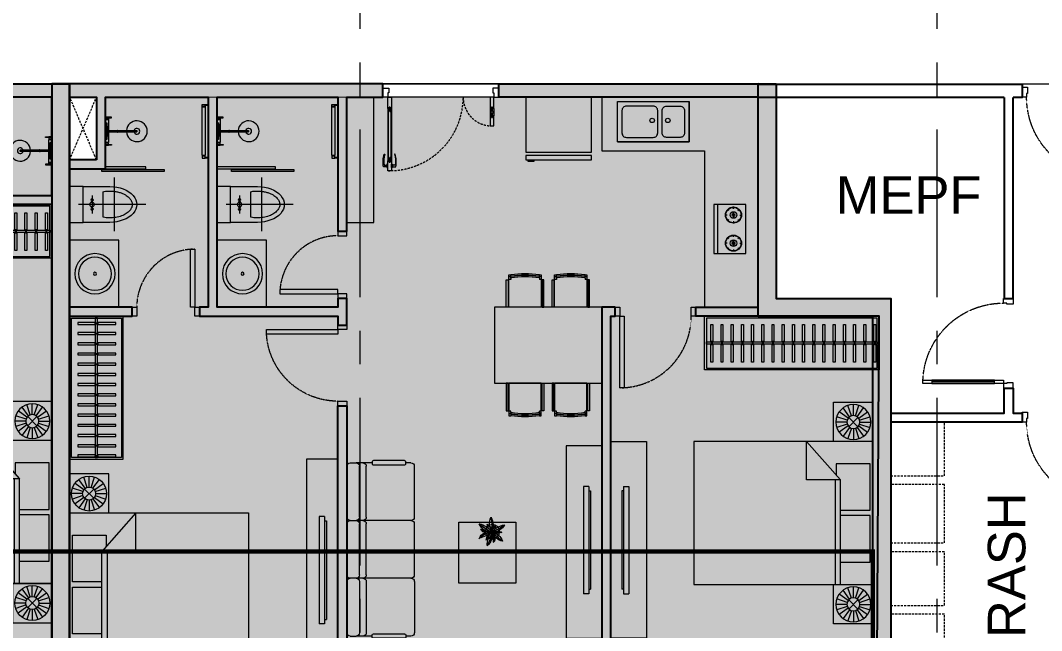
# Model space of a CAD drawing. Header units: millimetres. Extents: x -100356 to 314685, y 446 to 1273965.
# Drawn here: x 53941 to 65358, y 817353 to 824177 of the extents above; entities that cross this region are included whole.
import ezdxf

# ---------------------------------------------------------------- set-up
doc = ezdxf.new("R2010")
doc.units = ezdxf.units.MM
for name, pattern in [('20180221 BF$0$Core - tb$0$HIDDEN', [0.375, 0.25, -0.125]), ('A1 - dp$0$DASHED2', [0.375, 0.25, -0.125]), ('A1 - dp$0$HIDDEN', [0.375, 0.25, -0.125]), ('CENTER', [2, 1.25, -0.25, 0.25, -0.25]), ('Core - tb$0$HIDDEN', [0.375, 0.25, -0.125]), ('Dash', [6, 3, -3]), ('gf$0$CENTER2', [28.575, 19.05, -3.175, 3.175, -3.175]), ('gf$0$Kume - Grid Line', [10.5, 6, -1.25, 2, -1.25])]:
    doc.linetypes.add(name, pattern=pattern)
for name, color, linetype, lineweight in [('20180221 BF$0$TUONG 2', 2, 'Continuous', 25), ('20180330-Ascent Plaza-TP-Ban ve so bo$0$KÍNH', 150, 'Continuous', 9), ('@ color hatch', 7, 'Continuous', 13), ('A.Concrete', 7, 'Continuous', 25), ('A1 - dp$0$A.HACH 250', 250, 'Continuous', 5), ('A1 - dp$0$CUA', 5, 'Continuous', 9), ('A1 - dp$0$FURNITURE', 8, 'Continuous', 5), ('A1 - dp$0$TUONG 2', 2, 'Continuous', 25), ('Core - tb$0$A.Thin', 8, 'Continuous', 13), ('Core - tb$0$A.Wall', 2, 'Continuous', 25), ('Core - tb$0$CUA', 5, 'Continuous', 9), ('gf$0$A.Axis', 251, 'gf$0$CENTER2', 13), ('Hatch-wall', 251, 'Continuous', 5), ('LGI', 250, 'CENTER', 9), ('luoicot', 30, 'Continuous', 13), ('setback', 1, 'Continuous', 13), ('TEXT', 6, 'Continuous', 20), ('TXT', 1, 'Continuous', 25)]:
    doc.layers.add(name, color=color, linetype=linetype, lineweight=lineweight)
doc.styles.add('arial_eng', font='ARIALNI.TTF')
doc.styles.add('VnArial', font='Font - TrueType - Arial.ttf')

# ---------------------------------------------------------------- blocks, each defined once
blk = doc.blocks.new('A1 - dp$0$Bed 1600')
at = {"linetype": 'Continuous'}
for p, q in [((2, -80), (2, 0)), ((2, 0), (66, 0)), ((66, 0), (66, -80)), ((12, -1.2), (32.8, -1.2)), ((12, -14.4), (12, -1.2)), ((32.8, -1.2), (32.8, -14.4)), ((35.2, -1.2), (56, -1.2)), ((35.2, -14.4), (35.2, -1.2)), ((56, -1.2), (56, -16.4)), ((2, -14.4), (48.8, -14.4)), ((48.8, -16.8), (2, -16.8)), ((66, -29.6), (48.8, -14.4)), ((48.8, -14.4), (48.8, -29.6)), ((56, -16.4), (50.8, -16.4)), ((48.8, -29.6), (66, -29.6)), ((66, -80), (2, -80))]:
    blk.add_line(p, q, dxfattribs=at)
blk = doc.blocks.new('A1 - dp$0$tab')
for p, q in [((439, 0), (0, 0)), ((0, 0), (0, -439)), ((439, -439), (439, 0)), ((158, -179), (60, -108)), ((174, -163), (103, -65)), ((195, -153), (157, -37)), ((217, -149), (217, -27)), ((240, -153), (278, -37)), ((260, -163), (332, -65)), ((277, -179), (375, -108)), ((144, -222), (22, -222)), ((148, -200), (32, -162)), ((166, -171), (269, -274)), ((269, -171), (166, -274)), ((287, -200), (403, -162)), ((291, -222), (412, -222)), ((148, -245), (32, -283)), ((158, -265), (60, -337)), ((174, -282), (103, -380)), ((195, -292), (157, -408)), ((217, -296), (217, -418)), ((217, -296), (217, -418)), ((240, -292), (278, -408)), ((260, -282), (332, -380)), ((277, -265), (375, -337)), ((287, -245), (403, -283)), ((0, -439), (439, -439))]:
    blk.add_line(p, q)
for radius in [195, 73.2]:
    blk.add_circle((217, -222), radius)
blk = doc.blocks.new('*U271')
for points in [[(0, 600), (0, 0), (1850, 0), (1850, 600)], [(1830, 580), (1830, 20), (20, 20), (20, 580)]]:
    blk.add_lwpolyline(points, close=True)
at = {"ltscale": 6}
for points in [[(91, 313), (91, 515), (69, 515), (69, 313)], [(205, 313), (205, 515), (183, 515), (183, 313)], [(319, 313), (319, 515), (297, 515), (297, 313)], [(433, 313), (433, 515), (411, 515), (411, 313)], [(547, 313), (547, 515), (525, 515), (525, 313)], [(661, 313), (661, 515), (639, 515), (639, 313)], [(775, 313), (775, 515), (753, 515), (753, 313)], [(889, 313), (889, 515), (867, 515), (867, 313)], [(1003, 313), (1003, 515), (981, 515), (981, 313)], [(1117, 313), (1117, 515), (1095, 515), (1095, 313)], [(1231, 313), (1231, 515), (1209, 515), (1209, 313)], [(1345, 313), (1345, 515), (1323, 515), (1323, 313)], [(1459, 313), (1459, 515), (1437, 515), (1437, 313)], [(1573, 313), (1573, 515), (1551, 515), (1551, 313)], [(1687, 313), (1687, 515), (1665, 515), (1665, 313)], [(1801, 313), (1801, 515), (1779, 515), (1779, 313)], [(69, 287), (69, 92), (91, 92), (91, 287)], [(183, 287), (183, 92), (205, 92), (205, 287)], [(297, 287), (297, 92), (319, 92), (319, 287)], [(411, 287), (411, 92), (433, 92), (433, 287)], [(525, 287), (525, 92), (547, 92), (547, 287)], [(639, 287), (639, 92), (661, 92), (661, 287)], [(753, 287), (753, 92), (775, 92), (775, 287)], [(867, 287), (867, 92), (889, 92), (889, 287)], [(981, 287), (981, 92), (1003, 92), (1003, 287)], [(1095, 287), (1095, 92), (1117, 92), (1117, 287)], [(1209, 287), (1209, 92), (1231, 92), (1231, 287)], [(1323, 287), (1323, 92), (1345, 92), (1345, 287)], [(1437, 287), (1437, 92), (1459, 92), (1459, 287)], [(1551, 287), (1551, 92), (1573, 92), (1573, 287)], [(1665, 287), (1665, 92), (1687, 92), (1687, 287)], [(1779, 287), (1779, 92), (1801, 92), (1801, 287)]]:
    blk.add_lwpolyline(points, dxfattribs=at)
for points in [[(1830, 287), (1830, 313), (20, 313), (20, 287)], [(83, 319), (78, 319), (78, 280), (83, 280)], [(197, 319), (192, 319), (192, 280), (197, 280)], [(311, 319), (306, 319), (306, 280), (311, 280)], [(425, 319), (420, 319), (420, 280), (425, 280)], [(539, 319), (534, 319), (534, 280), (539, 280)], [(653, 319), (648, 319), (648, 280), (653, 280)], [(767, 319), (762, 319), (762, 280), (767, 280)], [(881, 319), (876, 319), (876, 280), (881, 280)], [(995, 319), (990, 319), (990, 280), (995, 280)], [(1109, 319), (1104, 319), (1104, 280), (1109, 280)], [(1223, 319), (1218, 319), (1218, 280), (1223, 280)], [(1337, 319), (1332, 319), (1332, 280), (1337, 280)], [(1451, 319), (1446, 319), (1446, 280), (1451, 280)], [(1565, 319), (1560, 319), (1560, 280), (1565, 280)], [(1679, 319), (1674, 319), (1674, 280), (1679, 280)], [(1793, 319), (1788, 319), (1788, 280), (1793, 280)]]:
    blk.add_lwpolyline(points, close=True, dxfattribs=at)
blk = doc.blocks.new('B1 - tb$0$A$C588A0D6B')
for p, q in [((-122, -38), (123, -38)), ((-122, -59), (-122, -38)), ((123, -59), (-122, -59)), ((-11, -64), (-11, -211)), ((9, -65), (9, -211)), ((123, -38), (123, -59)), ((9, -211), (-11, -211)), ((9, -220), (-11, -220)), ((-11, -220), (-11, -507)), ((9, -220), (9, -507)), ((9, -507), (-11, -507))]:
    blk.add_line(p, q)
for points in [[(-178, -37), (-208, -37), (-208, -82), (-178, -82)], [(-208, -37), (-197, -37), (-197, -129), (-208, -129)], [(179, -37), (208, -37), (208, -82), (179, -82)], [(208, -37), (198, -37), (198, -129), (208, -129)]]:
    blk.add_lwpolyline(points, close=True)
blk.add_lwpolyline([(-11, -82), (-171, -82), (-171, -38), (172, -38), (172, -82), (9, -82)])
for centre, radius, start, end in [((0, 431), 505, 255.9943, 268.6524), ((0, 0), 65.5, 243.6552, 296.3448), ((0, 431), 505, 271.0236, 284.0057), ((-8, -215), 5.39, 127.2582, 232.7418), ((6, -215), 5.39, 307.2582, 52.7418), ((-1, -507), 155, 93.8501, 86.1499), ((-1, -507), 43, 104.0595, 75.9405)]:
    blk.add_arc(centre, radius, start, end)
blk = doc.blocks.new('1B2')
at = {"layer": '@ color hatch', "ltscale": 0.5}
h = blk.add_hatch(color=231, dxfattribs=at)
h.dxf.hatch_style = 1
h.paths.add_polyline_path([(0, 50), (600, 50), (600, 46), (2603, 50), (2600, -350), (3400, -350), (3400, 50), (4475, 50), (4475, -500), (4775, -500), (4775, 50), (7725, 50), (7725, -6900), (4775, -6900), (4775, -6200), (4775, -6200), (4775, -6200), (0, -6200)])
h.paths.add_polyline_path([(4475, -6400), (0, -6400), (0, -7500), (4475, -7500)])
h.paths.add_polyline_path([(4775, -7100), (7725, -7100), (7725, -7500), (4775, -7500)])
at = {"layer": 'Hatch-wall', "ltscale": 0.5}
h = blk.add_hatch(color=256, dxfattribs=at)
h.dxf.hatch_style = 1
h.paths.add_polyline_path([(0, -6250), (0, -7500), (-200, -7500), (-200, 200), (1000, 200), (1000, 50), (600, 50), (600, 50), (0, 50), (0, -6050)])
h.paths.add_polyline_path([(4775, 200), (7925, 200), (7925, -7500), (7725, -7500), (7725, -7100), (7325, -7100), (7325, -6900), (7725, -6900), (7725, -1150), (5875, -1150), (5875, -2050), (4775, -2050), (4775, -2050), (4775, -2150), (4675, -2150), (4675, -2050), (3600, -2050), (3600, -1450), (2600, -1450), (2600, -1150), (2700, -1150), (2700, -1350), (3700, -1350), (3700, -1950), (5775, -1950), (5775, -1050), (7725, -1050), (7725, 50), (4775, 50)])
h.paths.add_polyline_path([(4475, 200), (2300, 200), (2300, 50), (2600, 50), (2600, -400), (2700, -400), (2700, -350), (3400, -350), (3400, 50), (4475, 50)])
h.paths.add_polyline_path([(3300, -250), (2700, -250), (2700, 50), (3300, 50)], flags=16)
h.paths.add_polyline_path([(4775, -3450), (4775, -3450), (4775, -6050), (4775, -6050), (4775, -6900), (5125, -6900), (5125, -7100), (4775, -7100), (4775, -7500), (4475, -7500), (4475, -6400), (4025, -6400), (4025, -6200), (4475, -6200), (4475, -6050), (4675, -6050), (4675, -3050), (4775, -3050)], flags=17)
h.paths.add_polyline_path([(3175, -6200), (2200, -6200), (2200, -6400), (3175, -6400)])
at = {"layer": '20180221 BF$0$TUONG 2', "ltscale": 0.5, "elevation": 0}
for points in [[(4775, 200), (7925, 200), (7925, -7500)], [(7725, -6900), (7725, -1150), (5875, -1150)], [(5775, -1050), (7725, -1050), (7725, 50), (4775, 50)]]:
    blk.add_lwpolyline(points, dxfattribs=at)
at = {"layer": '@ color hatch', "color": 250, "linetype": 'Dash', "ltscale": 10, "const_width": 10, "elevation": 0}
blk.add_lwpolyline([(0, 50), (600, 50), (600, 46), (2603, 50), (2600, -350), (3400, -350), (3400, 50), (4475, 50), (4475, -500), (4775, -500), (4775, 50), (7725, 50), (7725, -6900), (4775, -6900), (4775, -6200), (4775, -6200), (4775, -6200), (0, -6200)], close=True, dxfattribs=at)
at = {"layer": 'A1 - dp$0$TUONG 2', "ltscale": 0.5, "elevation": 0}
for points in [[(2300, 200), (7731, 200), (7925, 200)], [(7925, -7500), (7925, 200)], [(7925, -7500), (7925, 200)]]:
    blk.add_lwpolyline(points, dxfattribs=at)
at = {"layer": 'A1 - dp$0$FURNITURE', "extrusion": (2.97971e-18, -2.15412e-27, -1), "xscale": -0.7500000000000013, "yscale": 0.7500000000000013, "zscale": -0.7500000000000013, "rotation": 90}
blk.add_blockref('B1 - tb$0$A$C588A0D6B', (-7753, -550, 0), dxfattribs=at)
at = {"layer": 'A1 - dp$0$FURNITURE', "extrusion": (-6.05846e-28, -2.97971e-18, -1), "zscale": -1, "rotation": 180}
blk.add_blockref('*U271', (-5875, -1150, 0), dxfattribs=at)
at = {"layer": 'A1 - dp$0$FURNITURE', "extrusion": (0, 0, -1), "zscale": -1}
blk.add_blockref('A1 - dp$0$tab', (-7725, -3351, 0), dxfattribs=at)
at = {"layer": 'A1 - dp$0$FURNITURE', "extrusion": (0, 0, -1), "xscale": 24.99999062500353, "yscale": 24.99999062500353, "zscale": -24.99999062500353, "rotation": 90}
blk.add_blockref('A1 - dp$0$Bed 1600', (-7725, -5440, 0), dxfattribs=at)
at = {"layer": 'A1 - dp$0$FURNITURE', "rotation": 180}
blk.add_blockref('A1 - dp$0$tab', (7725, -5829, 0), dxfattribs=at)
at = {"layer": 'A1 - dp$0$FURNITURE', "style": 'arial_eng'}
blk.add_attdef('AC', (2566, -6475, 0), '', height=300, rotation=270, dxfattribs=at)
blk = doc.blocks.new('A1 - dp$0$sofa')
for p, q in [((0, -571), (0, 0)), ((38, 38), (104, 38)), ((282, 38), (104, 38)), ((141, -571), (141, 0)), ((217, -571), (217, 0)), ((716, 38), (658, 38)), ((754, -571), (754, 0)), ((0, -1217), (0, -646)), ((716, -608), (38, -608)), ((141, -646), (141, -1217)), ((217, -646), (217, -1217)), ((754, -646), (754, -1217)), ((38, -1255), (104, -1255)), ((716, -1255), (104, -1255)), ((0, -1292), (0, -1863)), ((141, -1292), (141, -1863)), ((217, -1292), (217, -1863)), ((754, -1292), (754, -1863)), ((38, -1901), (104, -1901)), ((282, -1901), (104, -1901)), ((716, -1901), (658, -1901))]:
    blk.add_line(p, q)
for points in [[(644, 61), (296, 61, 0.414214), (282, 47), (282, 28, 0.414214), (296, 14), (644, 14, 0.414214), (658, 28), (658, 47, 0.414214)], [(644, -1924), (296, -1924, -0.414214), (282, -1910), (282, -1891, -0.414214), (296, -1877), (644, -1877, -0.414214), (658, -1891), (658, -1910, -0.414214)]]:
    blk.add_lwpolyline(points, format="xyb", close=True)
blk.add_lwpolyline([(1890, -555), (1250, -555), (1250, -1235), (1890, -1235)], close=True)
blk.add_circle((1627, -1130), 80.6)
for centre, radius, start, end in [((38, 0), 37.7, 90, 180), ((104, 0), 37.7, 0, 90), ((179, 0), 37.7, 0, 90), ((716, 0), 37.7, 0, 90), ((38, -571), 37.7, 180, 270), ((104, -571), 37.7, 270, 0), ((179, -571), 37.7, 270, 0), ((716, -571), 37.7, 270, 0), ((38, -646), 37.7, 90, 180), ((104, -646), 37.7, 0, 90), ((179, -646), 37.7, 0, 90), ((716, -646), 37.7, 0, 90), ((1477, -1093), 150, 346.3603, 52.9474), ((1796, -981), 228, 178.2222, 197.8583), ((1223, -1180), 401, 8.0959, 30.7226), ((1582, -967), 167, 284.1284, 340.1468), ((1353, -1031), 283, 345.0604, 4.0737), ((2072, -1493), 575, 125.4464, 140.7382), ((1772, -1170), 150, 102.2423, 161.7321), ((1521, -1059), 124, 335.9893, 22.84), ((1594, -1056), 62.7, 334.5276, 48.0163), ((1589, -1013), 116, 199.4342, 287.4357), ((1402, -1395), 347, 51.5416, 77.1764), ((1623, -1280), 157, 94.4073, 156.4431), ((1435, -996), 226, 281.2486, 323.9899), ((1735, -1455), 348, 109.6318, 136.9416), ((1657, -878), 252, 226.1483, 260.3711), ((1544, -1172), 49.4, 77.3557, 164.3532), ((1570, -1231), 102, 81.6389, 135.6255), ((1786, -1860), 758, 106.3355, 112.415), ((1675, -1022), 118, 186.5073, 242.3609), ((1500, -1141), 121, 8.5552, 61.3289), ((1835, -910), 304, 204.7599, 224.6473), ((1549, -1147), 69.2, 281.4267, 10.9877), ((1508, -1124), 107, 301.9055, 355.1859), ((1044, -1193), 576, 350.24, 6.1148), ((1462, -1204), 173, 330.2411, 25.809), ((1771, -1215), 176, 150.7697, 151.9367), ((1796, -981), 228, 219.15, 261.389), ((1891, -1027), 289, 200.5138, 216.0242), ((1504, -1496), 388, 48.5745, 72.3842), ((1623, -1280), 157, 28.0484, 84.6491), ((1727, -2147), 1024, 89.91, 94.502), ((1686, -1227), 114, 66.7315, 107.3971), ((1675, -1004), 130, 272.4374, 295.2956), ((38, -1217), 37.7, 180, 270), ((38, -1292), 37.7, 90, 180), ((104, -1217), 37.7, 270, 0), ((104, -1292), 37.7, 0, 90), ((179, -1217), 37.7, 270, 0), ((179, -1292), 37.7, 0, 90), ((716, -1217), 37.7, 270, 0), ((716, -1292), 37.7, 0, 90), ((1247, -1065), 350, 334.6853, 342.4501), ((1771, -1215), 176, 174.3326, 205.2804), ((1669, -1151), 48.5, 222.8374, 256.9786), ((1609, -1189), 50.1, 349.1166, 38.9556), ((38, -1863), 37.7, 180, 270), ((104, -1863), 37.7, 270, 0), ((179, -1863), 37.7, 270, 0), ((716, -1863), 37.7, 270, 0)]:
    blk.add_arc(centre, radius, start, end)
blk = doc.blocks.new('A1 - dp$0$A$C6E1257E0')
at = {"linetype": 'Continuous'}
blk.add_lwpolyline([(30.5, 0), (64.5, 0), (64.5, 8.5), (30.5, 8.5)], close=True, dxfattribs=at)
blk.add_lwpolyline([(39, 8.5), (39, 42.5, -0.13275358), (166.5, 34), (166.5, 29.75, 0.11521641), (56, 34), (56, 8.5)], format="xyb", dxfattribs=at)
blk = doc.blocks.new('A1 - dp$0$cua vao can ho')
at = {"layer": 'A1 - dp$0$A.HACH 250', "linetype": 'A1 - dp$0$DASHED2', "ltscale": 100}
for centre, radius, start, end in [((-78, 0), 822, 88.4513, 180), ((-1222, 0), 322, 0, 93.9546)]:
    blk.add_arc(centre, radius, start, end, dxfattribs=at)
at = {"layer": 'A1 - dp$0$CUA'}
for p, q in [((-100, 128), (-100, 711)), ((-56, 128), (-56, 711)), ((-1244, 128), (-1244, 210)), ((-1200, 128), (-1200, 210))]:
    blk.add_line(p, q, dxfattribs=at)
for points in [[(-56, 822), (-56, 804), (-56, 711), (-72, 711), (-73, 726), (-83, 726), (-83, 711), (-100, 711), (-100, 822)], [(-73, 726), (-71, 676), (-64, 676), (-64, 161), (-71, 161), (-73, 111), (-83, 111), (-83, 128), (-84, 161), (-92, 161), (-92, 676), (-84, 676), (-83, 726)], [(-1244, 321), (-1244, 304), (-1244, 210), (-1228, 210), (-1227, 226), (-1217, 226), (-1217, 210), (-1200, 210), (-1200, 321)], [(-1217, 128), (-1217, 111), (-1227, 111), (-1228, 128), (-1244, 128), (-1244, 1), (-1244, 0), (-1200, 0), (-1200, 11), (-1200, 128)], [(-1227, 226), (-1229, 176), (-1236, 176), (-1236, 161), (-1229, 161), (-1227, 111), (-1217, 111), (-1217, 128), (-1216, 161), (-1208, 161), (-1208, 176), (-1216, 176), (-1217, 226)], [(-83, 128), (-83, 111), (-73, 111), (-72, 128), (-56, 128), (-56, 1), (-56, 0), (-100, 0), (-100, 11), (-100, 128)], [(-1233, -50), (-1244, -50), (-1244, 0), (-1300, 0), (-1300, -100), (-1275, -100), (-1233, -100)], [(-67, -50), (-56, -50), (-56, 0), (0, 0), (0, -100), (-25, -100), (-67, -100)]]:
    blk.add_lwpolyline(points, close=True, dxfattribs=at)
blk.add_lwpolyline([(-1244, 0), (-56, 0)], dxfattribs=at)
at = {"layer": 'A1 - dp$0$CUA', "yscale": 1.111111111007631, "zscale": 1.111111111007631}
for p, xscale, rotation in [((-100, 822), -1.111111111007631, 89.99998306033208), ((-56, 822), 1.111111111007631, 269.9999830603322)]:
    blk.add_blockref('A1 - dp$0$A$C6E1257E0', p, dxfattribs=dict(at, xscale=xscale, rotation=rotation))
blk = doc.blocks.new('*U197')
for points in [[(0, 100), (50, 100), (50, 0), (0, 0)], [(50, 0), (100, 0), (100, -800), (50, -800)], [(850, 100), (900, 100), (900, 0), (850, 0)]]:
    blk.add_lwpolyline(points, close=True)
at = {"linetype": 'A1 - dp$0$HIDDEN'}
blk.add_arc((50, 0), 800, 270, 0, dxfattribs=at)
blk = doc.blocks.new('A1 - dp$0$1012')
for p, q in [((397, 192), (13, 192)), ((13, 192), (13, 169)), ((52, 169), (13, 169)), ((36, 169), (36, 192)), ((52, 169), (67, 169)), ((67, 169), (67, 192)), ((397, 222), (71, 222)), ((71, 222), (71, 202)), ((71, 202), (397, 202)), ((397, 202), (397, 222)), ((397, -192), (397, 192)), ((52, -169), (13, -169)), ((13, -169), (13, -192)), ((13, -192), (397, -192)), ((36, -192), (36, -169)), ((52, -169), (67, -169)), ((67, -192), (67, -169)), ((71, -202), (397, -202)), ((71, -222), (71, -202)), ((397, -222), (71, -222)), ((397, -202), (397, -222))]:
    blk.add_line(p, q)
at = {"extrusion": (0, 0, -1)}
for centre, major_axis, start_param, end_param in [((1073, 0), (759, 759), 3.768877, 4.085105), ((1073, 0), (748, 748), 3.766561, 4.087421), ((1094, 0), (759, 759), 3.768877, 4.085105), ((1094, 0), (748, 748), 3.766561, 4.087421)]:
    blk.add_ellipse(centre, major_axis=major_axis, ratio=1, start_param=start_param, end_param=end_param, dxfattribs=at)
blk = doc.blocks.new('A1 - dp$0$ban an 4ng')
at = {"layer": 'A1 - dp$0$FURNITURE'}
blk.add_lwpolyline([(1200, 0), (0, 0), (0, -850), (1200, -850)], close=True, dxfattribs=at)
at = {"layer": 'A1 - dp$0$FURNITURE', "extrusion": (2.97971e-18, -2.13827e-28, -1), "xscale": 0.9444444444444446, "yscale": 0.9444444444444446, "zscale": -0.9444444444444446, "rotation": 270.0000000020186}
for p in [(-342, 375), (-853, 375)]:
    blk.add_blockref('A1 - dp$0$1012', p, dxfattribs=at)
at = {"layer": 'A1 - dp$0$FURNITURE', "xscale": 0.9444444444444446, "yscale": 0.9444444444444446, "zscale": 0.9444444444444446, "rotation": 90}
for p in [(342, -1225), (853, -1225)]:
    blk.add_blockref('A1 - dp$0$1012', p, dxfattribs=at)
blk = doc.blocks.new('A1 - dp$0$A$C6FE626A3')
for p, q in [((-90, 606), (-150, 606)), ((-150, -594), (-150, 606)), ((-90, -594), (-90, 606)), ((-90, 557), (-70, 557)), ((-70, -545), (-70, 557)), ((-90, -545), (-70, -545)), ((-90, -594), (-150, -594))]:
    blk.add_line(p, q)
blk = doc.blocks.new('A1 - dp$0$mb-tulanh700x735')
for p, q in [((368, 700), (-368, 700)), ((-368, 700), (-368, 651)), ((279, 700), (279, 720)), ((279, 720), (340, 720)), ((340, 700), (279, 700)), ((340, 720), (340, 700)), ((368, 651), (368, 700)), ((-368, 651), (368, 651)), ((368, 614), (-368, 614)), ((-368, 614), (-368, 0)), ((368, 0), (368, 614)), ((-368, 0), (368, 0))]:
    blk.add_line(p, q)
blk = doc.blocks.new('A1 - dp$0$bep')
at = {"layer": 'A1 - dp$0$FURNITURE'}
for p, q in [((0, 358), (0, 0)), ((549, 358), (0, 358)), ((549, 0), (549, 358)), ((67, 269), (51, 286)), ((117, 290), (117, 313)), ((166, 269), (183, 286)), ((383, 269), (366, 286)), ((432, 290), (432, 313)), ((482, 269), (498, 286)), ((47, 220), (23, 220)), ((67, 170), (51, 153)), ((103, 224), (80, 224)), ((103, 216), (80, 216)), ((117, 149), (117, 126)), ((131, 224), (153, 224)), ((131, 216), (153, 216)), ((166, 170), (183, 153)), ((187, 220), (210, 220)), ((362, 220), (339, 220)), ((383, 170), (366, 153)), ((418, 224), (396, 224)), ((418, 216), (396, 216)), ((432, 149), (432, 126)), ((446, 224), (469, 224)), ((446, 216), (469, 216)), ((482, 170), (498, 153)), ((502, 220), (526, 220)), ((549, 45), (0, 45)), ((0, 0), (549, 0))]:
    blk.add_line(p, q, dxfattribs=at)
for centre, radius in [((117, 220), 90), ((117, 220), 85.5), ((117, 220), 36.9), ((117, 220), 14.7), ((432, 220), 90), ((432, 220), 85.5), ((432, 220), 36.9), ((432, 220), 14.7), ((117, 220), 8.24), ((432, 220), 8.24)]:
    blk.add_circle(centre, radius, dxfattribs=at)
blk = doc.blocks.new('A1 - dp$0$crua 450x830')
at = {"layer": 'A1 - dp$0$FURNITURE'}
blk.add_lwpolyline([(400, 10), (-400, 10), (-400, 460), (400, 460)], close=True, dxfattribs=at)
blk.add_lwpolyline([(-400, 10), (400, 10), (400, 460)], dxfattribs=at)
for points in [[(-300, 60), (0, 60, 0.4142136), (50, 110), (50, 360, 0.4142136), (0, 410), (-300, 410, 0.4142136), (-350, 360), (-350, 110, 0.4142136)], [(100, 110), (100, 360, -0.4142136), (150, 410), (300, 410, -0.4142136), (350, 360), (350, 110, -0.4142136), (300, 60), (150, 60, -0.4142136)]]:
    blk.add_lwpolyline(points, format="xyb", close=True, dxfattribs=at)
for centre in [(-12.5, 250), (162.5, 250)]:
    blk.add_circle(centre, 25, dxfattribs=at)
blk = doc.blocks.new('*U273')
for points in [[(0, 600), (0, 0), (1950, 0), (1950, 600)], [(1930, 580), (1930, 20), (20, 20), (20, 580)]]:
    blk.add_lwpolyline(points, close=True)
at = {"ltscale": 6}
for points in [[(91, 313), (91, 515), (69, 515), (69, 313)], [(205, 313), (205, 515), (183, 515), (183, 313)], [(319, 313), (319, 515), (297, 515), (297, 313)], [(433, 313), (433, 515), (411, 515), (411, 313)], [(547, 313), (547, 515), (525, 515), (525, 313)], [(661, 313), (661, 515), (639, 515), (639, 313)], [(775, 313), (775, 515), (753, 515), (753, 313)], [(889, 313), (889, 515), (867, 515), (867, 313)], [(1003, 313), (1003, 515), (981, 515), (981, 313)], [(1117, 313), (1117, 515), (1095, 515), (1095, 313)], [(1231, 313), (1231, 515), (1209, 515), (1209, 313)], [(1345, 313), (1345, 515), (1323, 515), (1323, 313)], [(1459, 313), (1459, 515), (1437, 515), (1437, 313)], [(1573, 313), (1573, 515), (1551, 515), (1551, 313)], [(1687, 313), (1687, 515), (1665, 515), (1665, 313)], [(1801, 313), (1801, 515), (1779, 515), (1779, 313)], [(1915, 313), (1915, 515), (1893, 515), (1893, 313)], [(69, 287), (69, 92), (91, 92), (91, 287)], [(183, 287), (183, 92), (205, 92), (205, 287)], [(297, 287), (297, 92), (319, 92), (319, 287)], [(411, 287), (411, 92), (433, 92), (433, 287)], [(525, 287), (525, 92), (547, 92), (547, 287)], [(639, 287), (639, 92), (661, 92), (661, 287)], [(753, 287), (753, 92), (775, 92), (775, 287)], [(867, 287), (867, 92), (889, 92), (889, 287)], [(981, 287), (981, 92), (1003, 92), (1003, 287)], [(1095, 287), (1095, 92), (1117, 92), (1117, 287)], [(1209, 287), (1209, 92), (1231, 92), (1231, 287)], [(1323, 287), (1323, 92), (1345, 92), (1345, 287)], [(1437, 287), (1437, 92), (1459, 92), (1459, 287)], [(1551, 287), (1551, 92), (1573, 92), (1573, 287)], [(1665, 287), (1665, 92), (1687, 92), (1687, 287)], [(1779, 287), (1779, 92), (1801, 92), (1801, 287)], [(1893, 287), (1893, 92), (1915, 92), (1915, 287)]]:
    blk.add_lwpolyline(points, dxfattribs=at)
for points in [[(1930, 287), (1930, 313), (20, 313), (20, 287)], [(83, 319), (78, 319), (78, 280), (83, 280)], [(197, 319), (192, 319), (192, 280), (197, 280)], [(311, 319), (306, 319), (306, 280), (311, 280)], [(425, 319), (420, 319), (420, 280), (425, 280)], [(539, 319), (534, 319), (534, 280), (539, 280)], [(653, 319), (648, 319), (648, 280), (653, 280)], [(767, 319), (762, 319), (762, 280), (767, 280)], [(881, 319), (876, 319), (876, 280), (881, 280)], [(995, 319), (990, 319), (990, 280), (995, 280)], [(1109, 319), (1104, 319), (1104, 280), (1109, 280)], [(1223, 319), (1218, 319), (1218, 280), (1223, 280)], [(1337, 319), (1332, 319), (1332, 280), (1337, 280)], [(1451, 319), (1446, 319), (1446, 280), (1451, 280)], [(1565, 319), (1560, 319), (1560, 280), (1565, 280)], [(1679, 319), (1674, 319), (1674, 280), (1679, 280)], [(1793, 319), (1788, 319), (1788, 280), (1793, 280)], [(1907, 319), (1902, 319), (1902, 280), (1907, 280)]]:
    blk.add_lwpolyline(points, close=True, dxfattribs=at)
blk = doc.blocks.new('*U205')
for points in [[(-850, 100), (-900, 100), (-900, 0), (-850, 0)], [(-50, 0), (-100, 0), (-100, -800), (-50, -800)], [(0, 100), (-50, 100), (-50, 0), (0, 0)]]:
    blk.add_lwpolyline(points, close=True)
at = {"linetype": 'A1 - dp$0$HIDDEN'}
blk.add_arc((-50, 0), 800, 180, 270, dxfattribs=at)
blk = doc.blocks.new('*U202')
for points in [[(0, 100), (50, 100), (50, 0), (0, 0)], [(50, 0), (100, 0), (100, -650), (50, -650)], [(700, 100), (750, 100), (750, 0), (700, 0)]]:
    blk.add_lwpolyline(points, close=True)
at = {"linetype": 'A1 - dp$0$HIDDEN'}
blk.add_arc((50, 0), 650, 270, 0, dxfattribs=at)
blk = doc.blocks.new('A1 - dp$0$A$C4168242D')
for points in [[(300, 750), (300, 0)], [(0, 400), (600, 400)], [(100, 350), (100, 50), (500, 50), (500, 350)], [(157, 276), (443, 276)], [(400, 150), (200, 150)]]:
    blk.add_lwpolyline(points)
for centre, radius in [((250, 150), 15), ((300, 150), 25), ((350, 150), 15)]:
    blk.add_circle(centre, radius)
blk.add_ellipse((300, 350), major_axis=(0, 300), ratio=0.666667, start_param=4.712389, end_param=7.853982)
blk.add_open_spline([(443, 276), (444, 283), (446, 291), (449, 313), (450, 328), (450, 356), (450, 370), (447, 399), (445, 413), (440, 440), (437, 453), (428, 478), (424, 490), (413, 512), (408, 522), (396, 540), (391, 547), (380, 560), (374, 566), (363, 576), (357, 580), (346, 588), (340, 591), (328, 595), (323, 597), (311, 599), (306, 600), (295, 600), (289, 600), (278, 597), (273, 596), (261, 591), (255, 588), (244, 581), (238, 577), (226, 567), (221, 561), (210, 548), (204, 541), (194, 525), (189, 517), (180, 499), (176, 489), (169, 469), (165, 459), (160, 437), (157, 426), (153, 404), (152, 392), (150, 369), (150, 357), (150, 333), (151, 321), (153, 298), (155, 287), (157, 276)], degree=3, knots=[4.428595, 4.428595, 4.428595, 4.428595, 4.521718, 4.521718, 4.681946, 4.681946, 4.842175, 4.842175, 5.002403, 5.002403, 5.162632, 5.162632, 5.32286, 5.32286, 5.483089, 5.483089, 5.615862, 5.615862, 5.748636, 5.748636, 5.88141, 5.88141, 6.014184, 6.014184, 6.146958, 6.146958, 6.279732, 6.279732, 6.412506, 6.412506, 6.545279, 6.545279, 6.678053, 6.678053, 6.810827, 6.810827, 6.943601, 6.943601, 7.076375, 7.076375, 7.209149, 7.209149, 7.341922, 7.341922, 7.474696, 7.474696, 7.60747, 7.60747, 7.740244, 7.740244, 7.873018, 7.873018, 8.005792, 8.005792, 8.137776, 8.137776, 8.137776, 8.137776])
blk = doc.blocks.new('A1 - dp$0$A$C722D3D91')
at = {"ltscale": 0.07}
for radius in [225, 185, 17]:
    blk.add_circle((0, 0), radius, dxfattribs=at)
blk = doc.blocks.new('A1 - dp$0$A$C588A0D6B')
for p, q in [((-122, -38), (123, -38)), ((-122, -59), (-122, -38)), ((123, -59), (-122, -59)), ((-11, -64), (-11, -211)), ((9, -65), (9, -211)), ((123, -38), (123, -59)), ((9, -211), (-11, -211)), ((9, -220), (-11, -220)), ((-11, -220), (-11, -507)), ((9, -220), (9, -507)), ((9, -507), (-11, -507))]:
    blk.add_line(p, q)
for points in [[(-178, -37), (-208, -37), (-208, -82), (-178, -82)], [(-208, -37), (-197, -37), (-197, -129), (-208, -129)], [(179, -37), (208, -37), (208, -82), (179, -82)], [(208, -37), (198, -37), (198, -129), (208, -129)]]:
    blk.add_lwpolyline(points, close=True)
blk.add_lwpolyline([(-11, -82), (-171, -82), (-171, -38), (172, -38), (172, -82), (9, -82)])
for centre, radius, start, end in [((0, 431), 505, 255.9943, 268.6524), ((0, 0), 65.5, 243.6552, 296.3448), ((0, 431), 505, 271.0236, 284.0057), ((-8, -215), 5.39, 127.2582, 232.7418), ((6, -215), 5.39, 307.2582, 52.7418), ((-1, -507), 155, 93.8501, 86.1499), ((-1, -507), 43, 104.0595, 75.9405)]:
    blk.add_arc(centre, radius, start, end)
blk = doc.blocks.new('A1 - dp$0$A$C487079A1')
for points in [[(34, 589), (34, 600), (0, 600), (0, 589)], [(68, 578), (68, 600), (34, 600), (34, 578)], [(34, 0), (34, 11), (0, 11), (0, 0)], [(68, 22), (68, 0), (34, 0), (34, 22)]]:
    blk.add_lwpolyline(points, close=True)
blk.add_lwpolyline([(34, 147), (34, 27), (67, 27), (67, 573), (34, 573), (34, 147)])
blk = doc.blocks.new('*U243')
for points in [[(-700, 100), (-750, 100), (-750, 0), (-700, 0)], [(-50, 0), (-100, 0), (-100, -650), (-50, -650)], [(0, 100), (-50, 100), (-50, 0), (0, 0)]]:
    blk.add_lwpolyline(points, close=True)
at = {"linetype": 'A1 - dp$0$HIDDEN'}
blk.add_arc((-50, 0), 650, 180, 270, dxfattribs=at)
blk = doc.blocks.new('*U396')
for points in [[(0, 600), (0, 0), (1600, 0), (1600, 600)], [(1580, 580), (1580, 20), (20, 20), (20, 580)]]:
    blk.add_lwpolyline(points, close=True)
at = {"ltscale": 6}
for points in [[(91, 313), (91, 515), (69, 515), (69, 313)], [(205, 313), (205, 515), (183, 515), (183, 313)], [(319, 313), (319, 515), (297, 515), (297, 313)], [(433, 313), (433, 515), (411, 515), (411, 313)], [(547, 313), (547, 515), (525, 515), (525, 313)], [(661, 313), (661, 515), (639, 515), (639, 313)], [(775, 313), (775, 515), (753, 515), (753, 313)], [(889, 313), (889, 515), (867, 515), (867, 313)], [(1003, 313), (1003, 515), (981, 515), (981, 313)], [(1117, 313), (1117, 515), (1095, 515), (1095, 313)], [(1231, 313), (1231, 515), (1209, 515), (1209, 313)], [(1345, 313), (1345, 515), (1323, 515), (1323, 313)], [(1459, 313), (1459, 515), (1437, 515), (1437, 313)], [(1573, 313), (1573, 515), (1551, 515), (1551, 313)], [(69, 287), (69, 92), (91, 92), (91, 287)], [(183, 287), (183, 92), (205, 92), (205, 287)], [(297, 287), (297, 92), (319, 92), (319, 287)], [(411, 287), (411, 92), (433, 92), (433, 287)], [(525, 287), (525, 92), (547, 92), (547, 287)], [(639, 287), (639, 92), (661, 92), (661, 287)], [(753, 287), (753, 92), (775, 92), (775, 287)], [(867, 287), (867, 92), (889, 92), (889, 287)], [(981, 287), (981, 92), (1003, 92), (1003, 287)], [(1095, 287), (1095, 92), (1117, 92), (1117, 287)], [(1209, 287), (1209, 92), (1231, 92), (1231, 287)], [(1323, 287), (1323, 92), (1345, 92), (1345, 287)], [(1437, 287), (1437, 92), (1459, 92), (1459, 287)], [(1551, 287), (1551, 92), (1573, 92), (1573, 287)]]:
    blk.add_lwpolyline(points, dxfattribs=at)
for points in [[(1580, 287), (1580, 313), (20, 313), (20, 287)], [(83, 319), (78, 319), (78, 280), (83, 280)], [(197, 319), (192, 319), (192, 280), (197, 280)], [(311, 319), (306, 319), (306, 280), (311, 280)], [(425, 319), (420, 319), (420, 280), (425, 280)], [(539, 319), (534, 319), (534, 280), (539, 280)], [(653, 319), (648, 319), (648, 280), (653, 280)], [(767, 319), (762, 319), (762, 280), (767, 280)], [(881, 319), (876, 319), (876, 280), (881, 280)], [(995, 319), (990, 319), (990, 280), (995, 280)], [(1109, 319), (1104, 319), (1104, 280), (1109, 280)], [(1223, 319), (1218, 319), (1218, 280), (1223, 280)], [(1337, 319), (1332, 319), (1332, 280), (1337, 280)], [(1451, 319), (1446, 319), (1446, 280), (1451, 280)], [(1565, 319), (1560, 319), (1560, 280), (1565, 280)]]:
    blk.add_lwpolyline(points, close=True, dxfattribs=at)
blk = doc.blocks.new('2B3')
at = {"layer": '@ color hatch', "ltscale": 0.5}
h = blk.add_hatch(color=131, dxfattribs=at)
h.dxf.hatch_style = 1
h.paths.add_polyline_path([(-411897, 289044), (-409297, 289044), (-409297, 289044), (-408997, 289044), (-408997, 289044), (-404598, 289044), (-404598, 286594), (-403247, 286594), (-403247, 282794), (-409297, 282794), (-409297, 282094), (-412297, 282094), (-412297, 288244), (-411897, 288244)])
h.paths.add_polyline_path([(-408947, 282594), (-403247, 282594), (-403247, 281494), (-408947, 281494)])
h.paths.add_polyline_path([(-412297, 281894), (-409297, 281894), (-409297, 281494), (-412297, 281494)])
at = {"layer": 'Hatch-wall', "ltscale": 0.5}
h = blk.add_hatch(color=256, dxfattribs=at)
h.dxf.hatch_style = 1
h.paths.add_polyline_path([(-408997, 289044), (-408797, 289044), (-408797, 289194), (-412497, 289194), (-412497, 281494), (-412297, 281494), (-412297, 281894), (-411898, 281894), (-411898, 282094), (-412297, 282094), (-412297, 286594), (-411597, 286594), (-411597, 286694), (-412297, 286694), (-412297, 288244), (-411897, 288244), (-411897, 289044), (-410747, 289044), (-410747, 286694), (-410847, 286694), (-410847, 286594), (-410247, 286594), (-409297, 286594), (-409297, 286494), (-409197, 286494), (-409197, 286794), (-409297, 286794), (-409297, 286694), (-410647, 286694), (-410647, 289044), (-409297, 289044), (-409297, 287544), (-409197, 287544), (-409197, 289044), (-408997, 289044)])
h.paths.add_polyline_path([(-412297, 289044), (-411997, 289044), (-411997, 288344), (-412297, 288344)], flags=16)
h = blk.add_hatch(color=256, dxfattribs=at)
h.dxf.hatch_style = 1
h.paths.add_polyline_path([(-404398, 289194), (-404398, 286794), (-403247, 286794), (-403117, 286794), (-403117, 281494), (-403317, 281494), (-403317, 282594), (-403547, 282594), (-403547, 282794), (-403317, 282794), (-403317, 286594), (-405297, 286594), (-405297, 286694), (-404598, 286694), (-404598, 289044), (-407097, 289044), (-407197, 289044), (-407197, 289044), (-407497, 289044), (-407497, 289194)])
h.paths.add_polyline_path([(-406197, 286694), (-406347, 286694), (-406347, 282794), (-406747, 282794), (-406747, 282594), (-405822, 282594), (-405747, 282594), (-405747, 282794), (-406247, 282794), (-406247, 286594), (-406197, 286594)], flags=17)
h.paths.add_polyline_path([(-409197, 282794), (-408947, 282794), (-408947, 282594), (-408947, 281494), (-409297, 281494), (-409297, 281594), (-409297, 281894), (-409698, 281894), (-409698, 282094), (-409297, 282094), (-409297, 285594), (-409197, 285594)])
at = {"layer": '@ color hatch', "color": 250, "linetype": 'Dash', "ltscale": 10, "const_width": 10, "elevation": 0}
blk.add_lwpolyline([(-411897, 289044), (-409297, 289044), (-409297, 289044), (-408997, 289044), (-408997, 289044), (-404598, 289044), (-404598, 286594), (-403317, 286594), (-403317, 282794), (-409297, 282794), (-409297, 282094), (-412297, 282094), (-412297, 288244), (-411897, 288244)], close=True, dxfattribs=at)
at = {"layer": 'A1 - dp$0$A.HACH 250', "linetype": 'A1 - dp$0$DASHED2', "ltscale": 100}
for p, q in [((-412297, 288344, 0), (-411997, 289044, 0)), ((-411997, 288344, 0), (-412297, 289044, 0))]:
    blk.add_line(p, q, dxfattribs=at)
at = {"layer": 'A1 - dp$0$CUA', "elevation": 0}
for points in [[(-411239, 288214), (-411939, 288214), (-411939, 288234), (-411239, 288234)], [(-411447, 288264), (-411897, 288264), (-411897, 288244), (-411447, 288244)], [(-409997, 288264), (-410647, 288264), (-410647, 288244), (-409997, 288244)], [(-409789, 288214), (-410489, 288214), (-410489, 288234), (-409789, 288234)]]:
    blk.add_lwpolyline(points, close=True, dxfattribs=at)
at = {"layer": 'A1 - dp$0$FURNITURE', "elevation": 0}
for points in [[(-409197, 287644), (-408897, 287644), (-408897, 289044), (-409197, 289044)], [(-412147, 288044), (-412297, 288044), (-412297, 287644), (-412147, 287644)], [(-410497, 288044), (-410647, 288044), (-410647, 287644), (-410497, 287644)], [(-411747, 287444), (-412297, 287444), (-412297, 286694), (-411747, 286694)], [(-410097, 287444), (-410647, 287444), (-410647, 286694), (-410097, 286694)], [(-406747, 282994), (-406347, 282994), (-406347, 285144), (-406747, 285144)], [(-405847, 282994), (-406247, 282994), (-406247, 285194), (-405847, 285194)], [(-409647, 282094), (-409297, 282094), (-409297, 284994), (-409647, 284994)]]:
    blk.add_lwpolyline(points, close=True, dxfattribs=at)
blk.add_lwpolyline([(-406347, 289044), (-406347, 288444), (-405197, 288444), (-405197, 286694), (-404597, 286694)], dxfattribs=at)
at = {"layer": 'A1 - dp$0$TUONG 2', "ltscale": 0.5, "elevation": 0}
for points in [[(-412297, 282094), (-412297, 286594), (-411597, 286594), (-411597, 286694), (-412297, 286694), (-412297, 288244), (-411897, 288244), (-411897, 289044), (-410747, 289044), (-410747, 286694), (-410847, 286694), (-410847, 286594), (-410247, 286594), (-409297, 286594), (-409297, 286494), (-409197, 286494), (-409197, 286794), (-409297, 286794), (-409297, 286694), (-410647, 286694), (-410647, 289044), (-409297, 289044), (-409297, 287544), (-409197, 287544), (-409197, 289044), (-408997, 289044), (-408997, 289044), (-408797, 289044), (-408797, 289194), (-412497, 289194), (-412497, 281494)], [(-404398, 289194), (-404398, 286794), (-403317, 286794), (-403117, 286794), (-403117, 281494)], [(-403317, 282794), (-403317, 286594), (-405297, 286594), (-405297, 286694), (-404598, 286694), (-404598, 289044), (-407097, 289044), (-407097, 289044), (-407097, 289044), (-407097, 289044), (-407197, 289044), (-407197, 289044), (-407197, 289044), (-407197, 289044), (-407497, 289044), (-407497, 289194), (-404398, 289194)], [(-412297, 288244), (-411897, 288244), (-411897, 289044)]]:
    blk.add_lwpolyline(points, dxfattribs=at)
for points in [[(-411997, 288344), (-412297, 288344), (-412297, 289044), (-411997, 289044)], [(-411997, 288344), (-412297, 288344), (-412297, 289044), (-411997, 289044)], [(-406197, 286694), (-406347, 286694), (-406347, 282794), (-406747, 282794), (-406747, 282594), (-406272, 282594), (-405822, 282594), (-405747, 282594), (-405747, 282794), (-406247, 282794), (-406247, 286594), (-406197, 286594)], [(-409197, 282794), (-408947, 282794), (-408947, 282594), (-408947, 282594), (-408947, 281494), (-409297, 281494), (-409297, 281594), (-409297, 281594), (-409297, 281894), (-409698, 281894), (-409698, 282094), (-409297, 282094), (-409297, 285594), (-409197, 285594)]]:
    blk.add_lwpolyline(points, close=True, dxfattribs=at)
at = {"layer": 'A1 - dp$0$CUA'}
for name, p, rotation in [('*U243', (-409297, 286794, 0), 270), ('*U202', (-410847, 286694, 0), 180)]:
    blk.add_blockref(name, p, dxfattribs=dict(at, rotation=rotation))
blk.add_blockref('*U197', (-406197, 286594, 0), dxfattribs=at)
at = {"layer": 'A1 - dp$0$CUA', "xscale": -1, "rotation": 270}
blk.add_blockref('*U205', (-409297, 286494, 0), dxfattribs=at)
at = {"layer": 'A1 - dp$0$FURNITURE', "extrusion": (-2.97971e-18, -2.01949e-28, -1), "xscale": -1, "zscale": -1, "rotation": 180}
blk.add_blockref('A1 - dp$0$mb-tulanh700x735', (406829, 289044, 0), dxfattribs=at)
at = {"layer": 'A1 - dp$0$FURNITURE'}
for name, p in [('A1 - dp$0$crua 450x830', (-405772, 288534, 0)), ('A1 - dp$0$ban an 4ng', (-407547, 286694, 0))]:
    blk.add_blockref(name, p, dxfattribs=at)
at = {"layer": 'A1 - dp$0$FURNITURE', "extrusion": (5.65041e-18, 5.27555e-19, -1), "zscale": -1, "rotation": 6.964632749556706e-05}
for p in [(410747, 288363, 0), (409297, 288363, 0)]:
    blk.add_blockref('A1 - dp$0$A$C487079A1', p, dxfattribs=at)
at = {"layer": 'A1 - dp$0$FURNITURE', "extrusion": (5.27555e-19, 5.65041e-18, -1), "xscale": -0.7500000000000016, "yscale": 0.7500000000000016, "zscale": -0.7500000000000016, "rotation": 269.9999303536723}
for p in [(411925, 288664, 0), (410676, 288664, 0)]:
    blk.add_blockref('A1 - dp$0$A$C588A0D6B', p, dxfattribs=at)
at = {"layer": 'A1 - dp$0$FURNITURE'}
for name, p, xscale, rotation in [('A1 - dp$0$A$C4168242D', (-412197, 287544, 0), -1.000000000000003, 269.9999830603322), ('A1 - dp$0$A$C4168242D', (-410547, 287544, 0), -1.000000000000003, 269.9999830603322), ('A1 - dp$0$A$C722D3D91', (-412014, 287069, 0), -1.000000000000003, 179.9999830603322), ('A1 - dp$0$A$C722D3D91', (-410364, 287069, 0), -1.000000000000003, 179.9999830603322), ('*U273', (-405197, 286594, 0), -1, 180), ('A1 - dp$0$sofa', (-409197, 283055, 0), -1, 180), ('A1 - dp$0$A$C6FE626A3', (-406402, 284097, 0), -1, 180)]:
    blk.add_blockref(name, p, dxfattribs=dict(at, xscale=xscale, rotation=rotation))
for name, p, rotation in [('A1 - dp$0$bep', (-405095, 287843, 0), 270), ('*U396', (-412297, 286594, 0), 270), ('A1 - dp$0$A$C6FE626A3', (-406193, 284097, 0), 180)]:
    blk.add_blockref(name, p, dxfattribs=dict(at, rotation=rotation))
at = {"layer": 'A1 - dp$0$FURNITURE', "extrusion": (0, 0, -1), "zscale": -1}
for p in [(403317, 285633, 0), (403317, 283594, 0)]:
    blk.add_blockref('A1 - dp$0$tab', p, dxfattribs=at)
at = {"layer": 'A1 - dp$0$FURNITURE', "extrusion": (0, 0, -1), "yscale": 24.99999062500353, "zscale": -24.99999062500353}
for p, xscale, rotation in [((403317, 283544, 0), 24.99999062500353, 90), ((412297, 282744, 0), -24.99999062500353, 270)]:
    blk.add_blockref('A1 - dp$0$Bed 1600', p, dxfattribs=dict(at, xscale=xscale, rotation=rotation))
at = {"layer": 'A1 - dp$0$FURNITURE', "extrusion": (0, 0, -1), "xscale": -1, "zscale": -1}
blk.add_blockref('A1 - dp$0$tab', (412297, 284833, 0), dxfattribs=at)
at = {"layer": 'A1 - dp$0$FURNITURE', "extrusion": (-6.05844e-28, -2.97971e-18, -1), "zscale": -1, "rotation": 180}
blk.add_blockref('A1 - dp$0$A$C6FE626A3', (409357, 283761, 0), dxfattribs=at)
at = {"layer": 'A1 - dp$0$TUONG 2', "rotation": 180}
blk.add_blockref('A1 - dp$0$cua vao can ho', (-408797, 289044, 0), dxfattribs=at)
at = {"layer": 'A1 - dp$0$FURNITURE', "style": 'arial_eng'}
blk.add_attdef('AC', (-406368, 282518, 0), '', height=300, rotation=270, dxfattribs=at)
blk = doc.blocks.new('SECTION SYMBOL 2')
at = {"layer": 'TXT', "linetype": '20180221 BF$0$Core - tb$0$HIDDEN', "ltscale": 300, "const_width": 50, "elevation": 0}
blk.add_lwpolyline([(76548, -10459), (-5470, -10459), (-5470, -5228), (-37733, -5228)], dxfattribs=at)
blk = doc.blocks.new('X-GRID')
at = {"layer": 'LGI', "ltscale": 1500}
for p, q in [((-31950, 49486.8), (-31950, -7272.6)), ((-25500, 49486.8), (-25500, -7272.6)), ((5008.8, 11100), (-57318.6, 11100))]:
    blk.add_line(p, q, dxfattribs=at)
blk = doc.blocks.new('A$C60262ED2')
at = {"rotation": 180}
blk.add_blockref('X-GRID', (7409, 51484, 0), dxfattribs=at)
blk = doc.blocks.new('column')
at = {"layer": 'luoicot', "ltscale": 0.5}
blk.add_blockref('A$C60262ED2', (-47109, -40384, 0), dxfattribs=at)
blk = doc.blocks.new('*U370')
blk.add_line((-70, 100), (-70, 800))
for points in [[(-50, 0), (-50, 900), (-90, 900), (-90, 0)], [(-50, 100), (-90, 100), (-90, 800), (-50, 800)], [(-1000, -110), (-940, -110), (-940, -40), (-950, -40), (-950, 0), (-1000, 0)], [(0, -110), (-60, -110), (-60, -40), (-50, -40), (-50, 0), (0, 0)]]:
    blk.add_lwpolyline(points, close=True)
at = {"linetype": 'Core - tb$0$HIDDEN'}
blk.add_arc((-50, 0), 900, 90, 180, dxfattribs=at)
blk = doc.blocks.new('*U371')
blk.add_line((-70, 100), (-70, 800))
for points in [[(-50, 0), (-50, 900), (-90, 900), (-90, 0)], [(-50, 100), (-90, 100), (-90, 800), (-50, 800)], [(-1000, -110), (-940, -110), (-940, -40), (-950, -40), (-950, 0), (-1000, 0)], [(0, -110), (-60, -110), (-60, -40), (-50, -40), (-50, 0), (0, 0)]]:
    blk.add_lwpolyline(points, close=True)
at = {"linetype": 'Core - tb$0$HIDDEN'}
blk.add_arc((-50, 0), 900, 90, 180, dxfattribs=at)
blk = doc.blocks.new('new core')
at = {"layer": 'A1 - dp$0$TUONG 2', "ltscale": 0.5}
blk.add_lwpolyline([(-6550, -150), (-6550, -2400), (-5270, -2400), (-5270, -3680), (-4000, -3680), (-4000, -3400), (-3900, -3400), (-3900, -3680), (-3800, -3680), (-3800, -3780), (-5270, -3780), (-5270, -8830)], dxfattribs=at)
at = {"layer": 'A1 - dp$0$TUONG 2', "ltscale": 0.5, "elevation": 0}
blk.add_lwpolyline([(-5470, -8830), (-5470, -7550), (-5470, -7550), (-5470, -7550), (-5470, -2600), (-6750, -2600)], dxfattribs=at)
at = {"layer": 'Core - tb$0$A.Thin', "linetype": 'Core - tb$0$HIDDEN', "ltscale": 100}
for points in [[(-5270, -4380), (-4670, -4380), (-4670, -3780), (-5270, -3780)], [(-5270, -5130), (-4670, -5130), (-4670, -4480), (-5270, -4480)], [(-5270, -5830), (-4670, -5830), (-4670, -5230), (-5270, -5230)], [(-5270, -6528), (-4670, -6528), (-4670, -5928), (-5270, -5928)]]:
    blk.add_lwpolyline(points, close=True, dxfattribs=at)
at = {"layer": 'Core - tb$0$A.Wall', "ltscale": 0.5}
blk.add_line((-4000, -2400), (-3900, -2400), dxfattribs=at)
for points in [[(-4000, -150), (-6750, -150), (-6750, 0), (-3800, 0), (-3800, -150), (-3900, -150)], [(-4000, -150), (-4000, -2400)], [(-3900, -2400), (-3900, -150)]]:
    blk.add_lwpolyline(points, dxfattribs=at)
at = {"layer": 'Core - tb$0$CUA', "xscale": -1}
for name, p, rotation in [('*U370', (-2800, -145), 180), ('*U371', (-4010, -3400), 90), ('*U370', (-2800, -3780), 180)]:
    blk.add_blockref(name, p, dxfattribs=dict(at, rotation=rotation))
at = {"layer": 'TEXT', "style": 'VnArial'}
blk.add_text('MEPF', height=420, dxfattribs=at).set_placement((-5884, -1451))
blk.add_text('TRASH', height=420, rotation=90, dxfattribs=at).set_placement((-3764, -6554))
blk = doc.blocks.new('gf$0$grid tower-gf')
at = {"layer": 'gf$0$A.Axis', "linetype": 'gf$0$Kume - Grid Line', "lineweight": 9, "ltscale": 100}
blk.add_line((48341.2, -0.1), (-14918.8, -0.1), dxfattribs=at)

msp = doc.modelspace()

# ---------------------------------------------------------------- linework, layer by layer
at = {"elevation": 0}
msp.add_lwpolyline([(38915.7, 824968.4), (71340.7, 825068.4), (71340.7, 817368.4), (81751.9, 817379.5), (81751.9, 814668.3), (71941.7, 814668.3), (71941.7, 801968.3), (54048.7, 801968.3), (54048.7, 803693.4), (59640.5, 803693.4), (70440.9, 803693.4), (70440.9, 808744.1), (63470.9, 808744.1), (63540.8, 820868.3), (62229.8, 820868.3), (62190.5, 820868.3), (62190.5, 823468.4), (46440.9, 823465.3), (46442.4, 815748.2), (42240.9, 815840.4), (42270.7, 823465.3), (38915.9, 823468.4)], close=True, dxfattribs=at)

# ---------------------------------------------------------------- block references
at = {"layer": '20180330-Ascent Plaza-TP-Ban ve so bo$0$KÍNH', "rotation": 180}
msp.add_blockref('gf$0$grid tower-gf', (74640.7, 823468.2, 0), dxfattribs=at)
at = {"layer": 'A.Concrete'}
msp.add_blockref('column', (71940.7, 823468.3, 0), dxfattribs=at)
at = {"layer": 'A1 - dp$0$TUONG 2'}
for name, p in [('1B2', (46565.7, 823268.3, 0)), ('2B3', (466788.1, 534274.4, 0))]:
    msp.add_blockref(name, p, dxfattribs=at)
at = {"layer": 'setback'}
msp.add_blockref('new core', (68940.9, 823465.2, 0), dxfattribs=at)
at = {"layer": 'TEXT'}
msp.add_blockref('SECTION SYMBOL 2', (68940.9, 823465.3, 0), dxfattribs=at)

doc.saveas('drawing.dxf')
